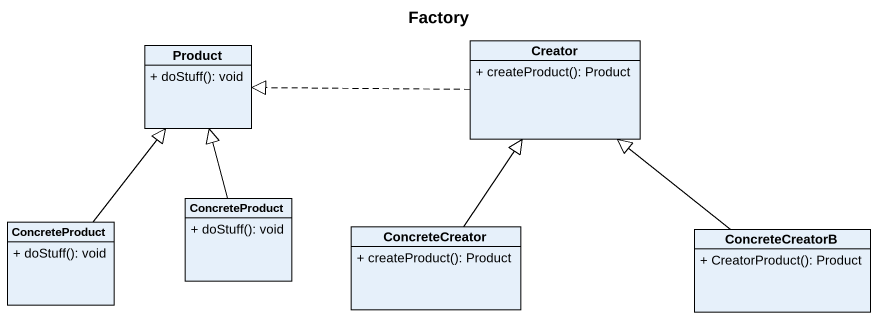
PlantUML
@startuml
title Factory
hide circle
hide empty members
skinparam classAttributeIconSize 0
class Product {
  + doStuff(): void
}
class Creator {
  + createProduct(): Product
}
class ConcreteProduct {
  + doStuff(): void
}
class "ConcreteProduct" as ConcreteProduct_2 {
  + doStuff(): void
}
class ConcreteCreator {
  + createProduct(): Product
}
class ConcreteCreatorB {
  + CreatorProduct(): Product
}
Creator .left.|> Product
ConcreteProduct -up-|> Product
ConcreteProduct_2 -up-|> Product
ConcreteCreator -up-|> Creator
ConcreteCreatorB -up-|> Creator
@enduml
